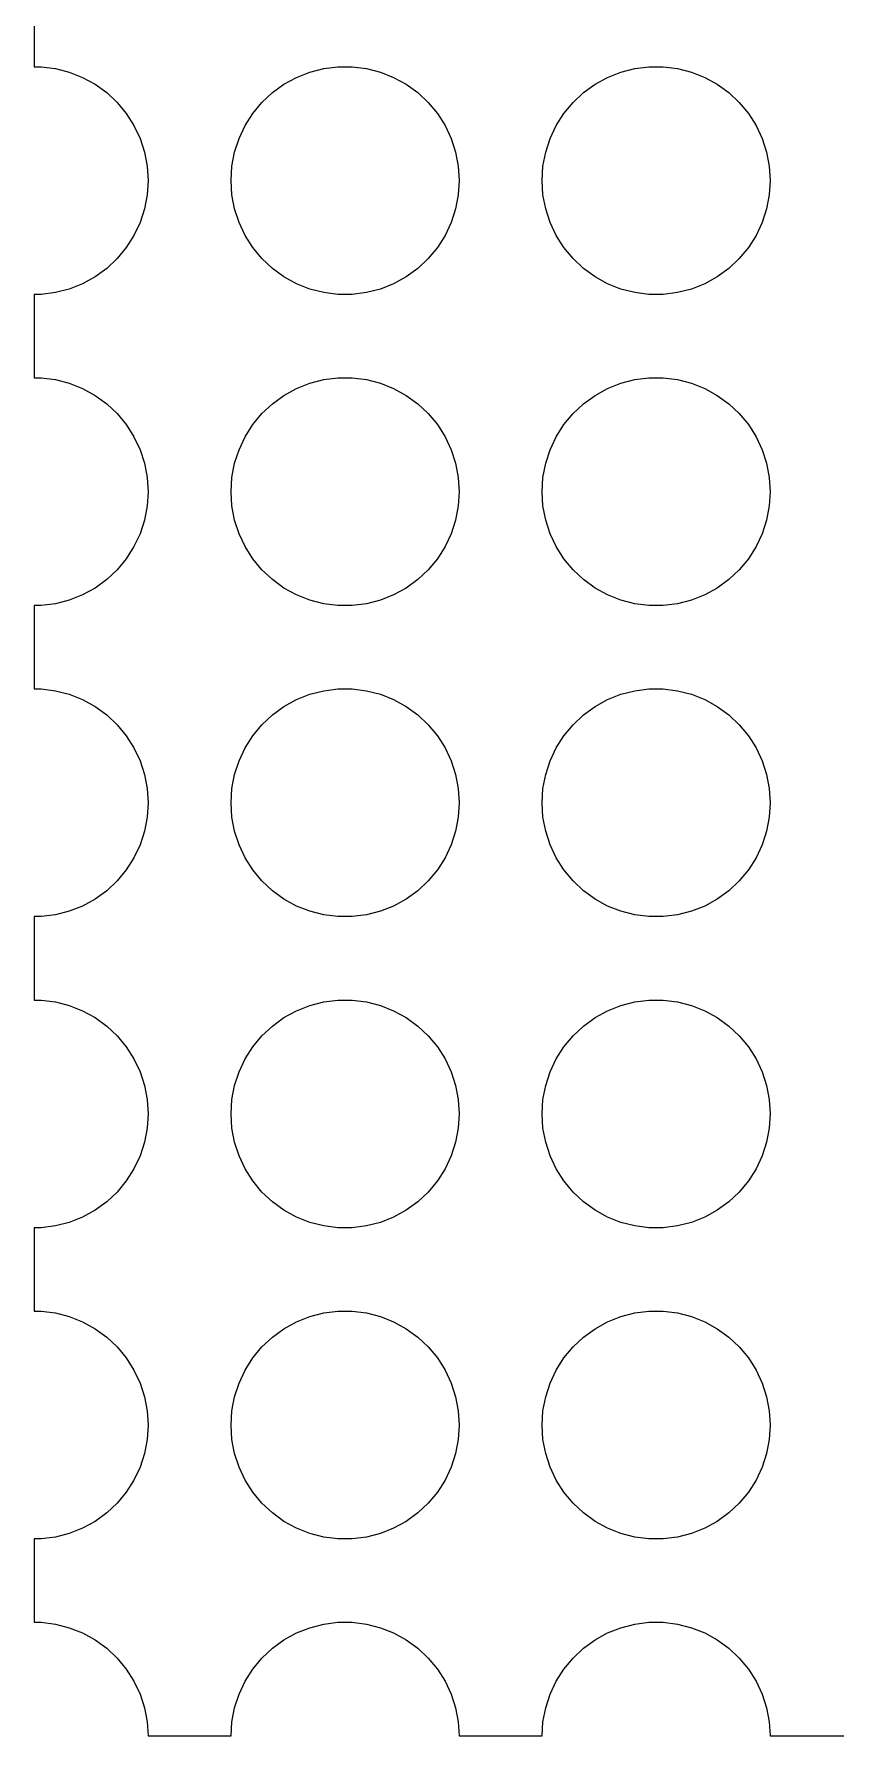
# Model space of a CAD drawing. Header units: metres. Extents: x -180 to 180, y -157 to 157.
# Drawn here: x -180 to -141.3, y -157.5 to -75.4 of the extents above; entities that cross this region are included whole.
import ezdxf

# ---------------------------------------------------------------- set-up
doc = ezdxf.new("R2010")
doc.units = ezdxf.units.M

msp = doc.modelspace()

# ---------------------------------------------------------------- linework, layer by layer
for p, q in [((-180, -72.9891), (-180, -77.0108)), ((-180, -77.0108), (-179.655, -77.0108)), ((-179.655, -77.0108), (-178.969, -77.0974)), ((-178.969, -77.0974), (-178.3, -77.2692)), ((-166.7, -77.2692), (-166.031, -77.0974)), ((-166.031, -77.0974), (-165.345, -77.0108)), ((-165.345, -77.0108), (-164.655, -77.0108)), ((-164.655, -77.0108), (-163.969, -77.0974)), ((-163.969, -77.0974), (-163.3, -77.2692)), ((-151.7, -77.2692), (-151.031, -77.0974)), ((-151.031, -77.0974), (-150.345, -77.0108)), ((-150.345, -77.0108), (-149.655, -77.0108)), ((-149.655, -77.0108), (-148.969, -77.0974)), ((-148.969, -77.0974), (-148.3, -77.2692)), ((-178.3, -77.2692), (-177.658, -77.5235)), ((-177.658, -77.5235), (-177.053, -77.8562)), ((-177.053, -77.8562), (-176.494, -78.2622)), ((-168.506, -78.2622), (-167.947, -77.8562)), ((-167.947, -77.8562), (-167.342, -77.5235)), ((-167.342, -77.5235), (-166.7, -77.2692)), ((-163.3, -77.2692), (-162.658, -77.5235)), ((-162.658, -77.5235), (-162.053, -77.8562)), ((-162.053, -77.8562), (-161.494, -78.2622)), ((-153.506, -78.2622), (-152.947, -77.8562)), ((-152.947, -77.8562), (-152.342, -77.5235)), ((-152.342, -77.5235), (-151.7, -77.2692)), ((-148.3, -77.2692), (-147.658, -77.5235)), ((-147.658, -77.5235), (-147.053, -77.8562)), ((-147.053, -77.8562), (-146.494, -78.2622)), ((-176.494, -78.2622), (-175.991, -78.735)), ((-175.991, -78.735), (-175.55, -79.2672)), ((-169.45, -79.2672), (-169.009, -78.735)), ((-169.009, -78.735), (-168.506, -78.2622)), ((-161.494, -78.2622), (-160.991, -78.735)), ((-160.991, -78.735), (-160.55, -79.2672)), ((-154.45, -79.2672), (-154.009, -78.735)), ((-154.009, -78.735), (-153.506, -78.2622)), ((-146.494, -78.2622), (-145.991, -78.735)), ((-145.991, -78.735), (-145.55, -79.2672)), ((-175.55, -79.2672), (-175.18, -79.8504)), ((-169.82, -79.8504), (-169.45, -79.2672)), ((-160.55, -79.2672), (-160.18, -79.8504)), ((-154.82, -79.8504), (-154.45, -79.2672)), ((-145.55, -79.2672), (-145.18, -79.8504)), ((-175.18, -79.8504), (-174.886, -80.4753)), ((-170.114, -80.4753), (-169.82, -79.8504)), ((-160.18, -79.8504), (-159.886, -80.4753)), ((-155.114, -80.4753), (-154.82, -79.8504)), ((-145.18, -79.8504), (-144.886, -80.4753)), ((-174.886, -80.4753), (-174.673, -81.1322)), ((-174.673, -81.1322), (-174.543, -81.8107)), ((-170.457, -81.8107), (-170.327, -81.1322)), ((-170.327, -81.1322), (-170.114, -80.4753)), ((-159.886, -80.4753), (-159.673, -81.1322)), ((-159.673, -81.1322), (-159.543, -81.8107)), ((-155.457, -81.8107), (-155.327, -81.1322)), ((-155.327, -81.1322), (-155.114, -80.4753)), ((-144.886, -80.4753), (-144.673, -81.1322)), ((-144.673, -81.1322), (-144.543, -81.8107)), ((-174.543, -81.8107), (-174.5, -82.5)), ((-170.5, -82.5), (-170.457, -81.8107)), ((-159.543, -81.8107), (-159.5, -82.5)), ((-155.5, -82.5), (-155.457, -81.8107)), ((-144.543, -81.8107), (-144.5, -82.5)), ((-174.5, -82.5), (-174.543, -83.1893)), ((-170.457, -83.1893), (-170.5, -82.5)), ((-159.5, -82.5), (-159.543, -83.1893)), ((-155.457, -83.1893), (-155.5, -82.5)), ((-144.5, -82.5), (-144.543, -83.1893)), ((-174.543, -83.1893), (-174.673, -83.8678)), ((-170.327, -83.8678), (-170.457, -83.1893)), ((-159.543, -83.1893), (-159.673, -83.8678)), ((-155.327, -83.8678), (-155.457, -83.1893)), ((-144.543, -83.1893), (-144.673, -83.8678)), ((-174.673, -83.8678), (-174.886, -84.5247)), ((-170.114, -84.5247), (-170.327, -83.8678)), ((-159.673, -83.8678), (-159.886, -84.5247)), ((-155.114, -84.5247), (-155.327, -83.8678)), ((-144.673, -83.8678), (-144.886, -84.5247)), ((-175.18, -85.1496), (-175.55, -85.7328)), ((-174.886, -84.5247), (-175.18, -85.1496)), ((-169.82, -85.1496), (-170.114, -84.5247)), ((-169.45, -85.7328), (-169.82, -85.1496)), ((-160.18, -85.1496), (-160.55, -85.7328)), ((-159.886, -84.5247), (-160.18, -85.1496)), ((-154.82, -85.1496), (-155.114, -84.5247)), ((-154.45, -85.7328), (-154.82, -85.1496)), ((-145.18, -85.1496), (-145.55, -85.7328)), ((-144.886, -84.5247), (-145.18, -85.1496)), ((-175.55, -85.7328), (-175.991, -86.265)), ((-169.009, -86.265), (-169.45, -85.7328)), ((-160.55, -85.7328), (-160.991, -86.265)), ((-154.009, -86.265), (-154.45, -85.7328)), ((-145.55, -85.7328), (-145.991, -86.265)), ((-176.494, -86.7378), (-177.053, -87.1438)), ((-175.991, -86.265), (-176.494, -86.7378)), ((-168.506, -86.7378), (-169.009, -86.265)), ((-167.947, -87.1438), (-168.506, -86.7378)), ((-161.494, -86.7378), (-162.053, -87.1438)), ((-160.991, -86.265), (-161.494, -86.7378)), ((-153.506, -86.7378), (-154.009, -86.265)), ((-152.947, -87.1438), (-153.506, -86.7378)), ((-146.494, -86.7378), (-147.053, -87.1438)), ((-145.991, -86.265), (-146.494, -86.7378)), ((-178.3, -87.7308), (-178.969, -87.9026)), ((-177.658, -87.4765), (-178.3, -87.7308)), ((-177.053, -87.1438), (-177.658, -87.4765)), ((-167.342, -87.4765), (-167.947, -87.1438)), ((-166.7, -87.7308), (-167.342, -87.4765)), ((-166.031, -87.9026), (-166.7, -87.7308)), ((-163.3, -87.7308), (-163.969, -87.9026)), ((-162.658, -87.4765), (-163.3, -87.7308)), ((-162.053, -87.1438), (-162.658, -87.4765)), ((-152.342, -87.4765), (-152.947, -87.1438)), ((-151.7, -87.7308), (-152.342, -87.4765)), ((-151.031, -87.9026), (-151.7, -87.7308)), ((-148.3, -87.7308), (-148.969, -87.9026)), ((-147.658, -87.4765), (-148.3, -87.7308)), ((-147.053, -87.1438), (-147.658, -87.4765)), ((-179.655, -87.9891), (-180, -87.9891)), ((-180, -87.9891), (-180, -92.0108)), ((-178.969, -87.9026), (-179.655, -87.9891)), ((-165.345, -87.9891), (-166.031, -87.9026)), ((-164.655, -87.9891), (-165.345, -87.9891)), ((-163.969, -87.9026), (-164.655, -87.9891)), ((-150.345, -87.9891), (-151.031, -87.9026)), ((-149.655, -87.9891), (-150.345, -87.9891)), ((-148.969, -87.9026), (-149.655, -87.9891)), ((-180, -92.0108), (-179.655, -92.0108)), ((-179.655, -92.0108), (-178.969, -92.0974)), ((-178.969, -92.0974), (-178.3, -92.2692)), ((-178.3, -92.2692), (-177.658, -92.5235)), ((-177.658, -92.5235), (-177.053, -92.8562)), ((-167.947, -92.8562), (-167.342, -92.5235)), ((-167.342, -92.5235), (-166.7, -92.2692)), ((-166.7, -92.2692), (-166.031, -92.0974)), ((-166.031, -92.0974), (-165.345, -92.0108)), ((-165.345, -92.0108), (-164.655, -92.0108)), ((-164.655, -92.0108), (-163.969, -92.0974)), ((-163.969, -92.0974), (-163.3, -92.2692)), ((-163.3, -92.2692), (-162.658, -92.5235)), ((-162.658, -92.5235), (-162.053, -92.8562)), ((-152.947, -92.8562), (-152.342, -92.5235)), ((-152.342, -92.5235), (-151.7, -92.2692)), ((-151.7, -92.2692), (-151.031, -92.0974)), ((-151.031, -92.0974), (-150.345, -92.0108)), ((-150.345, -92.0108), (-149.655, -92.0108)), ((-149.655, -92.0108), (-148.969, -92.0974)), ((-148.969, -92.0974), (-148.3, -92.2692)), ((-148.3, -92.2692), (-147.658, -92.5235)), ((-147.658, -92.5235), (-147.053, -92.8562)), ((-177.053, -92.8562), (-176.494, -93.2622)), ((-176.494, -93.2622), (-175.991, -93.735)), ((-169.009, -93.735), (-168.506, -93.2622)), ((-168.506, -93.2622), (-167.947, -92.8562)), ((-162.053, -92.8562), (-161.494, -93.2622)), ((-161.494, -93.2622), (-160.991, -93.735)), ((-154.009, -93.735), (-153.506, -93.2622)), ((-153.506, -93.2622), (-152.947, -92.8562)), ((-147.053, -92.8562), (-146.494, -93.2622)), ((-146.494, -93.2622), (-145.991, -93.735)), ((-175.991, -93.735), (-175.55, -94.2672)), ((-175.55, -94.2672), (-175.18, -94.8504)), ((-169.82, -94.8504), (-169.45, -94.2672)), ((-169.45, -94.2672), (-169.009, -93.735)), ((-160.991, -93.735), (-160.55, -94.2672)), ((-160.55, -94.2672), (-160.18, -94.8504)), ((-154.82, -94.8504), (-154.45, -94.2672)), ((-154.45, -94.2672), (-154.009, -93.735)), ((-145.991, -93.735), (-145.55, -94.2672)), ((-145.55, -94.2672), (-145.18, -94.8504)), ((-175.18, -94.8504), (-174.886, -95.4753)), ((-170.114, -95.4753), (-169.82, -94.8504)), ((-160.18, -94.8504), (-159.886, -95.4753)), ((-155.114, -95.4753), (-154.82, -94.8504)), ((-145.18, -94.8504), (-144.886, -95.4753)), ((-174.886, -95.4753), (-174.673, -96.1322)), ((-170.327, -96.1322), (-170.114, -95.4753)), ((-159.886, -95.4753), (-159.673, -96.1322)), ((-155.327, -96.1322), (-155.114, -95.4753)), ((-144.886, -95.4753), (-144.673, -96.1322)), ((-174.673, -96.1322), (-174.543, -96.8107)), ((-174.543, -96.8107), (-174.5, -97.5)), ((-170.5, -97.5), (-170.457, -96.8107)), ((-170.457, -96.8107), (-170.327, -96.1322)), ((-159.673, -96.1322), (-159.543, -96.8107)), ((-159.543, -96.8107), (-159.5, -97.5)), ((-155.5, -97.5), (-155.457, -96.8107)), ((-155.457, -96.8107), (-155.327, -96.1322)), ((-144.673, -96.1322), (-144.543, -96.8107)), ((-144.543, -96.8107), (-144.5, -97.5)), ((-174.5, -97.5), (-174.543, -98.1893)), ((-170.457, -98.1893), (-170.5, -97.5)), ((-159.5, -97.5), (-159.543, -98.1893)), ((-155.457, -98.1893), (-155.5, -97.5)), ((-144.5, -97.5), (-144.543, -98.1893)), ((-174.543, -98.1893), (-174.673, -98.8678)), ((-170.327, -98.8678), (-170.457, -98.1893)), ((-159.543, -98.1893), (-159.673, -98.8678)), ((-155.327, -98.8678), (-155.457, -98.1893)), ((-144.543, -98.1893), (-144.673, -98.8678)), ((-174.673, -98.8678), (-174.886, -99.5247)), ((-170.114, -99.5247), (-170.327, -98.8678)), ((-159.673, -98.8678), (-159.886, -99.5247)), ((-155.114, -99.5247), (-155.327, -98.8678)), ((-144.673, -98.8678), (-144.886, -99.5247)), ((-174.886, -99.5247), (-175.18, -100.15)), ((-169.82, -100.15), (-170.114, -99.5247)), ((-159.886, -99.5247), (-160.18, -100.15)), ((-154.82, -100.15), (-155.114, -99.5247)), ((-144.886, -99.5247), (-145.18, -100.15)), ((-175.55, -100.733), (-175.991, -101.265)), ((-175.18, -100.15), (-175.55, -100.733)), ((-169.45, -100.733), (-169.82, -100.15)), ((-169.009, -101.265), (-169.45, -100.733)), ((-160.55, -100.733), (-160.991, -101.265)), ((-160.18, -100.15), (-160.55, -100.733)), ((-154.45, -100.733), (-154.82, -100.15)), ((-154.009, -101.265), (-154.45, -100.733)), ((-145.55, -100.733), (-145.991, -101.265)), ((-145.18, -100.15), (-145.55, -100.733)), ((-176.494, -101.738), (-177.053, -102.144)), ((-175.991, -101.265), (-176.494, -101.738)), ((-168.506, -101.738), (-169.009, -101.265)), ((-167.947, -102.144), (-168.506, -101.738)), ((-161.494, -101.738), (-162.053, -102.144)), ((-160.991, -101.265), (-161.494, -101.738)), ((-153.506, -101.738), (-154.009, -101.265)), ((-152.947, -102.144), (-153.506, -101.738)), ((-146.494, -101.738), (-147.053, -102.144)), ((-145.991, -101.265), (-146.494, -101.738)), ((-177.658, -102.477), (-178.3, -102.731)), ((-177.053, -102.144), (-177.658, -102.477)), ((-167.342, -102.477), (-167.947, -102.144)), ((-166.7, -102.731), (-167.342, -102.477)), ((-162.658, -102.477), (-163.3, -102.731)), ((-162.053, -102.144), (-162.658, -102.477)), ((-152.342, -102.477), (-152.947, -102.144)), ((-151.7, -102.731), (-152.342, -102.477)), ((-147.658, -102.477), (-148.3, -102.731)), ((-147.053, -102.144), (-147.658, -102.477)), ((-179.655, -102.989), (-180, -102.989)), ((-180, -102.989), (-180, -107.011)), ((-178.969, -102.903), (-179.655, -102.989)), ((-178.3, -102.731), (-178.969, -102.903)), ((-166.031, -102.903), (-166.7, -102.731)), ((-165.345, -102.989), (-166.031, -102.903)), ((-164.655, -102.989), (-165.345, -102.989)), ((-163.969, -102.903), (-164.655, -102.989)), ((-163.3, -102.731), (-163.969, -102.903)), ((-151.031, -102.903), (-151.7, -102.731)), ((-150.345, -102.989), (-151.031, -102.903)), ((-149.655, -102.989), (-150.345, -102.989)), ((-148.969, -102.903), (-149.655, -102.989)), ((-148.3, -102.731), (-148.969, -102.903)), ((-180, -107.011), (-179.655, -107.011)), ((-179.655, -107.011), (-178.969, -107.097)), ((-178.969, -107.097), (-178.3, -107.269)), ((-178.3, -107.269), (-177.658, -107.523)), ((-167.342, -107.523), (-166.7, -107.269)), ((-166.7, -107.269), (-166.031, -107.097)), ((-166.031, -107.097), (-165.345, -107.011)), ((-165.345, -107.011), (-164.655, -107.011)), ((-164.655, -107.011), (-163.969, -107.097)), ((-163.969, -107.097), (-163.3, -107.269)), ((-163.3, -107.269), (-162.658, -107.523)), ((-152.342, -107.523), (-151.7, -107.269)), ((-151.7, -107.269), (-151.031, -107.097)), ((-151.031, -107.097), (-150.345, -107.011)), ((-150.345, -107.011), (-149.655, -107.011)), ((-149.655, -107.011), (-148.969, -107.097)), ((-148.969, -107.097), (-148.3, -107.269)), ((-148.3, -107.269), (-147.658, -107.523)), ((-177.658, -107.523), (-177.053, -107.856)), ((-177.053, -107.856), (-176.494, -108.262)), ((-176.494, -108.262), (-175.991, -108.735)), ((-169.009, -108.735), (-168.506, -108.262)), ((-168.506, -108.262), (-167.947, -107.856)), ((-167.947, -107.856), (-167.342, -107.523)), ((-162.658, -107.523), (-162.053, -107.856)), ((-162.053, -107.856), (-161.494, -108.262)), ((-161.494, -108.262), (-160.991, -108.735)), ((-154.009, -108.735), (-153.506, -108.262)), ((-153.506, -108.262), (-152.947, -107.856)), ((-152.947, -107.856), (-152.342, -107.523)), ((-147.658, -107.523), (-147.053, -107.856)), ((-147.053, -107.856), (-146.494, -108.262)), ((-146.494, -108.262), (-145.991, -108.735)), ((-175.991, -108.735), (-175.55, -109.267)), ((-169.45, -109.267), (-169.009, -108.735)), ((-160.991, -108.735), (-160.55, -109.267)), ((-154.45, -109.267), (-154.009, -108.735)), ((-145.991, -108.735), (-145.55, -109.267)), ((-175.55, -109.267), (-175.18, -109.85)), ((-175.18, -109.85), (-174.886, -110.475)), ((-170.114, -110.475), (-169.82, -109.85)), ((-169.82, -109.85), (-169.45, -109.267)), ((-160.55, -109.267), (-160.18, -109.85)), ((-160.18, -109.85), (-159.886, -110.475)), ((-155.114, -110.475), (-154.82, -109.85)), ((-154.82, -109.85), (-154.45, -109.267)), ((-145.55, -109.267), (-145.18, -109.85)), ((-145.18, -109.85), (-144.886, -110.475)), ((-174.886, -110.475), (-174.673, -111.132)), ((-170.327, -111.132), (-170.114, -110.475)), ((-159.886, -110.475), (-159.673, -111.132)), ((-155.327, -111.132), (-155.114, -110.475)), ((-144.886, -110.475), (-144.673, -111.132)), ((-174.673, -111.132), (-174.543, -111.811)), ((-170.457, -111.811), (-170.327, -111.132)), ((-159.673, -111.132), (-159.543, -111.811)), ((-155.457, -111.811), (-155.327, -111.132)), ((-144.673, -111.132), (-144.543, -111.811)), ((-174.543, -111.811), (-174.5, -112.5)), ((-170.5, -112.5), (-170.457, -111.811)), ((-159.543, -111.811), (-159.5, -112.5)), ((-155.5, -112.5), (-155.457, -111.811)), ((-144.543, -111.811), (-144.5, -112.5)), ((-174.543, -113.189), (-174.673, -113.868)), ((-174.5, -112.5), (-174.543, -113.189)), ((-170.457, -113.189), (-170.5, -112.5)), ((-170.327, -113.868), (-170.457, -113.189)), ((-159.543, -113.189), (-159.673, -113.868)), ((-159.5, -112.5), (-159.543, -113.189)), ((-155.457, -113.189), (-155.5, -112.5)), ((-155.327, -113.868), (-155.457, -113.189)), ((-144.543, -113.189), (-144.673, -113.868)), ((-144.5, -112.5), (-144.543, -113.189)), ((-174.673, -113.868), (-174.886, -114.525)), ((-170.114, -114.525), (-170.327, -113.868)), ((-159.673, -113.868), (-159.886, -114.525)), ((-155.114, -114.525), (-155.327, -113.868)), ((-144.673, -113.868), (-144.886, -114.525)), ((-174.886, -114.525), (-175.18, -115.15)), ((-169.82, -115.15), (-170.114, -114.525)), ((-159.886, -114.525), (-160.18, -115.15)), ((-154.82, -115.15), (-155.114, -114.525)), ((-144.886, -114.525), (-145.18, -115.15)), ((-175.18, -115.15), (-175.55, -115.733)), ((-169.45, -115.733), (-169.82, -115.15)), ((-160.18, -115.15), (-160.55, -115.733)), ((-154.45, -115.733), (-154.82, -115.15)), ((-145.18, -115.15), (-145.55, -115.733)), ((-175.991, -116.265), (-176.494, -116.738)), ((-175.55, -115.733), (-175.991, -116.265)), ((-169.009, -116.265), (-169.45, -115.733)), ((-168.506, -116.738), (-169.009, -116.265)), ((-160.991, -116.265), (-161.494, -116.738)), ((-160.55, -115.733), (-160.991, -116.265)), ((-154.009, -116.265), (-154.45, -115.733)), ((-153.506, -116.738), (-154.009, -116.265)), ((-145.991, -116.265), (-146.494, -116.738)), ((-145.55, -115.733), (-145.991, -116.265)), ((-177.053, -117.144), (-177.658, -117.477)), ((-176.494, -116.738), (-177.053, -117.144)), ((-167.947, -117.144), (-168.506, -116.738)), ((-167.342, -117.477), (-167.947, -117.144)), ((-162.053, -117.144), (-162.658, -117.477)), ((-161.494, -116.738), (-162.053, -117.144)), ((-152.947, -117.144), (-153.506, -116.738)), ((-152.342, -117.477), (-152.947, -117.144)), ((-147.053, -117.144), (-147.658, -117.477)), ((-146.494, -116.738), (-147.053, -117.144)), ((-179.655, -117.989), (-180, -117.989)), ((-180, -117.989), (-180, -122.011)), ((-178.969, -117.903), (-179.655, -117.989)), ((-178.3, -117.731), (-178.969, -117.903)), ((-177.658, -117.477), (-178.3, -117.731)), ((-166.7, -117.731), (-167.342, -117.477)), ((-166.031, -117.903), (-166.7, -117.731)), ((-165.345, -117.989), (-166.031, -117.903)), ((-164.655, -117.989), (-165.345, -117.989)), ((-163.969, -117.903), (-164.655, -117.989)), ((-163.3, -117.731), (-163.969, -117.903)), ((-162.658, -117.477), (-163.3, -117.731)), ((-151.7, -117.731), (-152.342, -117.477)), ((-151.031, -117.903), (-151.7, -117.731)), ((-150.345, -117.989), (-151.031, -117.903)), ((-149.655, -117.989), (-150.345, -117.989)), ((-148.969, -117.903), (-149.655, -117.989)), ((-148.3, -117.731), (-148.969, -117.903)), ((-147.658, -117.477), (-148.3, -117.731)), ((-180, -122.011), (-179.655, -122.011)), ((-179.655, -122.011), (-178.969, -122.097)), ((-178.969, -122.097), (-178.3, -122.269)), ((-166.7, -122.269), (-166.031, -122.097)), ((-166.031, -122.097), (-165.345, -122.011)), ((-165.345, -122.011), (-164.655, -122.011)), ((-164.655, -122.011), (-163.969, -122.097)), ((-163.969, -122.097), (-163.3, -122.269)), ((-151.7, -122.269), (-151.031, -122.097)), ((-151.031, -122.097), (-150.345, -122.011)), ((-150.345, -122.011), (-149.655, -122.011)), ((-149.655, -122.011), (-148.969, -122.097)), ((-148.969, -122.097), (-148.3, -122.269)), ((-178.3, -122.269), (-177.658, -122.523)), ((-177.658, -122.523), (-177.053, -122.856)), ((-177.053, -122.856), (-176.494, -123.262)), ((-168.506, -123.262), (-167.947, -122.856)), ((-167.947, -122.856), (-167.342, -122.523)), ((-167.342, -122.523), (-166.7, -122.269)), ((-163.3, -122.269), (-162.658, -122.523)), ((-162.658, -122.523), (-162.053, -122.856)), ((-162.053, -122.856), (-161.494, -123.262)), ((-153.506, -123.262), (-152.947, -122.856)), ((-152.947, -122.856), (-152.342, -122.523)), ((-152.342, -122.523), (-151.7, -122.269)), ((-148.3, -122.269), (-147.658, -122.523)), ((-147.658, -122.523), (-147.053, -122.856)), ((-147.053, -122.856), (-146.494, -123.262)), ((-176.494, -123.262), (-175.991, -123.735)), ((-175.991, -123.735), (-175.55, -124.267)), ((-169.45, -124.267), (-169.009, -123.735)), ((-169.009, -123.735), (-168.506, -123.262)), ((-161.494, -123.262), (-160.991, -123.735)), ((-160.991, -123.735), (-160.55, -124.267)), ((-154.45, -124.267), (-154.009, -123.735)), ((-154.009, -123.735), (-153.506, -123.262)), ((-146.494, -123.262), (-145.991, -123.735)), ((-145.991, -123.735), (-145.55, -124.267)), ((-175.55, -124.267), (-175.18, -124.85)), ((-169.82, -124.85), (-169.45, -124.267)), ((-160.55, -124.267), (-160.18, -124.85)), ((-154.82, -124.85), (-154.45, -124.267)), ((-145.55, -124.267), (-145.18, -124.85)), ((-175.18, -124.85), (-174.886, -125.475)), ((-174.886, -125.475), (-174.673, -126.132)), ((-170.327, -126.132), (-170.114, -125.475)), ((-170.114, -125.475), (-169.82, -124.85)), ((-160.18, -124.85), (-159.886, -125.475)), ((-159.886, -125.475), (-159.673, -126.132)), ((-155.327, -126.132), (-155.114, -125.475)), ((-155.114, -125.475), (-154.82, -124.85)), ((-145.18, -124.85), (-144.886, -125.475)), ((-144.886, -125.475), (-144.673, -126.132)), ((-174.673, -126.132), (-174.543, -126.811)), ((-170.457, -126.811), (-170.327, -126.132)), ((-159.673, -126.132), (-159.543, -126.811)), ((-155.457, -126.811), (-155.327, -126.132)), ((-144.673, -126.132), (-144.543, -126.811)), ((-174.543, -126.811), (-174.5, -127.5)), ((-170.5, -127.5), (-170.457, -126.811)), ((-159.543, -126.811), (-159.5, -127.5)), ((-155.5, -127.5), (-155.457, -126.811)), ((-144.543, -126.811), (-144.5, -127.5)), ((-174.5, -127.5), (-174.543, -128.189)), ((-170.457, -128.189), (-170.5, -127.5)), ((-159.5, -127.5), (-159.543, -128.189)), ((-155.457, -128.189), (-155.5, -127.5)), ((-144.5, -127.5), (-144.543, -128.189)), ((-174.543, -128.189), (-174.673, -128.868)), ((-170.327, -128.868), (-170.457, -128.189)), ((-159.543, -128.189), (-159.673, -128.868)), ((-155.327, -128.868), (-155.457, -128.189)), ((-144.543, -128.189), (-144.673, -128.868)), ((-174.886, -129.525), (-175.18, -130.15)), ((-174.673, -128.868), (-174.886, -129.525)), ((-170.114, -129.525), (-170.327, -128.868)), ((-169.82, -130.15), (-170.114, -129.525)), ((-159.886, -129.525), (-160.18, -130.15)), ((-159.673, -128.868), (-159.886, -129.525)), ((-155.114, -129.525), (-155.327, -128.868)), ((-154.82, -130.15), (-155.114, -129.525)), ((-144.886, -129.525), (-145.18, -130.15)), ((-144.673, -128.868), (-144.886, -129.525)), ((-175.18, -130.15), (-175.55, -130.733)), ((-169.45, -130.733), (-169.82, -130.15)), ((-160.18, -130.15), (-160.55, -130.733)), ((-154.45, -130.733), (-154.82, -130.15)), ((-145.18, -130.15), (-145.55, -130.733)), ((-175.991, -131.265), (-176.494, -131.738)), ((-175.55, -130.733), (-175.991, -131.265)), ((-169.009, -131.265), (-169.45, -130.733)), ((-168.506, -131.738), (-169.009, -131.265)), ((-160.991, -131.265), (-161.494, -131.738)), ((-160.55, -130.733), (-160.991, -131.265)), ((-154.009, -131.265), (-154.45, -130.733)), ((-153.506, -131.738), (-154.009, -131.265)), ((-145.991, -131.265), (-146.494, -131.738)), ((-145.55, -130.733), (-145.991, -131.265)), ((-176.494, -131.738), (-177.053, -132.144)), ((-167.947, -132.144), (-168.506, -131.738)), ((-161.494, -131.738), (-162.053, -132.144)), ((-152.947, -132.144), (-153.506, -131.738)), ((-146.494, -131.738), (-147.053, -132.144)), ((-178.969, -132.903), (-179.655, -132.989)), ((-178.3, -132.731), (-178.969, -132.903)), ((-177.658, -132.477), (-178.3, -132.731)), ((-177.053, -132.144), (-177.658, -132.477)), ((-167.342, -132.477), (-167.947, -132.144)), ((-166.7, -132.731), (-167.342, -132.477)), ((-166.031, -132.903), (-166.7, -132.731)), ((-165.345, -132.989), (-166.031, -132.903)), ((-163.969, -132.903), (-164.655, -132.989)), ((-163.3, -132.731), (-163.969, -132.903)), ((-162.658, -132.477), (-163.3, -132.731)), ((-162.053, -132.144), (-162.658, -132.477)), ((-152.342, -132.477), (-152.947, -132.144)), ((-151.7, -132.731), (-152.342, -132.477)), ((-151.031, -132.903), (-151.7, -132.731)), ((-150.345, -132.989), (-151.031, -132.903)), ((-148.969, -132.903), (-149.655, -132.989)), ((-148.3, -132.731), (-148.969, -132.903)), ((-147.658, -132.477), (-148.3, -132.731)), ((-147.053, -132.144), (-147.658, -132.477)), ((-179.655, -132.989), (-180, -132.989)), ((-180, -132.989), (-180, -137.011)), ((-164.655, -132.989), (-165.345, -132.989)), ((-149.655, -132.989), (-150.345, -132.989)), ((-180, -137.011), (-179.655, -137.011)), ((-179.655, -137.011), (-178.969, -137.097)), ((-166.031, -137.097), (-165.345, -137.011)), ((-165.345, -137.011), (-164.655, -137.011)), ((-164.655, -137.011), (-163.969, -137.097)), ((-151.031, -137.097), (-150.345, -137.011)), ((-150.345, -137.011), (-149.655, -137.011)), ((-149.655, -137.011), (-148.969, -137.097)), ((-178.969, -137.097), (-178.3, -137.269)), ((-178.3, -137.269), (-177.658, -137.523)), ((-177.658, -137.523), (-177.053, -137.856)), ((-167.947, -137.856), (-167.342, -137.523)), ((-167.342, -137.523), (-166.7, -137.269)), ((-166.7, -137.269), (-166.031, -137.097)), ((-163.969, -137.097), (-163.3, -137.269)), ((-163.3, -137.269), (-162.658, -137.523)), ((-162.658, -137.523), (-162.053, -137.856)), ((-152.947, -137.856), (-152.342, -137.523)), ((-152.342, -137.523), (-151.7, -137.269)), ((-151.7, -137.269), (-151.031, -137.097)), ((-148.969, -137.097), (-148.3, -137.269)), ((-148.3, -137.269), (-147.658, -137.523)), ((-147.658, -137.523), (-147.053, -137.856)), ((-177.053, -137.856), (-176.494, -138.262)), ((-176.494, -138.262), (-175.991, -138.735)), ((-169.009, -138.735), (-168.506, -138.262)), ((-168.506, -138.262), (-167.947, -137.856)), ((-162.053, -137.856), (-161.494, -138.262)), ((-161.494, -138.262), (-160.991, -138.735)), ((-154.009, -138.735), (-153.506, -138.262)), ((-153.506, -138.262), (-152.947, -137.856)), ((-147.053, -137.856), (-146.494, -138.262)), ((-146.494, -138.262), (-145.991, -138.735)), ((-175.991, -138.735), (-175.55, -139.267)), ((-175.55, -139.267), (-175.18, -139.85)), ((-169.82, -139.85), (-169.45, -139.267)), ((-169.45, -139.267), (-169.009, -138.735)), ((-160.991, -138.735), (-160.55, -139.267)), ((-160.55, -139.267), (-160.18, -139.85)), ((-154.82, -139.85), (-154.45, -139.267)), ((-154.45, -139.267), (-154.009, -138.735)), ((-145.991, -138.735), (-145.55, -139.267)), ((-145.55, -139.267), (-145.18, -139.85)), ((-175.18, -139.85), (-174.886, -140.475)), ((-170.114, -140.475), (-169.82, -139.85)), ((-160.18, -139.85), (-159.886, -140.475)), ((-155.114, -140.475), (-154.82, -139.85)), ((-145.18, -139.85), (-144.886, -140.475)), ((-174.886, -140.475), (-174.673, -141.132)), ((-174.673, -141.132), (-174.543, -141.811)), ((-170.457, -141.811), (-170.327, -141.132)), ((-170.327, -141.132), (-170.114, -140.475)), ((-159.886, -140.475), (-159.673, -141.132)), ((-159.673, -141.132), (-159.543, -141.811)), ((-155.457, -141.811), (-155.327, -141.132)), ((-155.327, -141.132), (-155.114, -140.475)), ((-144.886, -140.475), (-144.673, -141.132)), ((-144.673, -141.132), (-144.543, -141.811)), ((-174.543, -141.811), (-174.5, -142.5)), ((-170.5, -142.5), (-170.457, -141.811)), ((-159.543, -141.811), (-159.5, -142.5)), ((-155.5, -142.5), (-155.457, -141.811)), ((-144.543, -141.811), (-144.5, -142.5)), ((-174.5, -142.5), (-174.543, -143.189)), ((-170.457, -143.189), (-170.5, -142.5)), ((-159.5, -142.5), (-159.543, -143.189)), ((-155.457, -143.189), (-155.5, -142.5)), ((-144.5, -142.5), (-144.543, -143.189)), ((-174.543, -143.189), (-174.673, -143.868)), ((-170.327, -143.868), (-170.457, -143.189)), ((-159.543, -143.189), (-159.673, -143.868)), ((-155.327, -143.868), (-155.457, -143.189)), ((-144.543, -143.189), (-144.673, -143.868)), ((-174.673, -143.868), (-174.886, -144.525)), ((-170.114, -144.525), (-170.327, -143.868)), ((-159.673, -143.868), (-159.886, -144.525)), ((-155.114, -144.525), (-155.327, -143.868)), ((-144.673, -143.868), (-144.886, -144.525)), ((-175.18, -145.15), (-175.55, -145.733)), ((-174.886, -144.525), (-175.18, -145.15)), ((-169.82, -145.15), (-170.114, -144.525)), ((-169.45, -145.733), (-169.82, -145.15)), ((-160.18, -145.15), (-160.55, -145.733)), ((-159.886, -144.525), (-160.18, -145.15)), ((-154.82, -145.15), (-155.114, -144.525)), ((-154.45, -145.733), (-154.82, -145.15)), ((-145.18, -145.15), (-145.55, -145.733)), ((-144.886, -144.525), (-145.18, -145.15)), ((-175.55, -145.733), (-175.991, -146.265)), ((-169.009, -146.265), (-169.45, -145.733)), ((-160.55, -145.733), (-160.991, -146.265)), ((-154.009, -146.265), (-154.45, -145.733)), ((-145.55, -145.733), (-145.991, -146.265)), ((-176.494, -146.738), (-177.053, -147.144)), ((-175.991, -146.265), (-176.494, -146.738)), ((-168.506, -146.738), (-169.009, -146.265)), ((-167.947, -147.144), (-168.506, -146.738)), ((-161.494, -146.738), (-162.053, -147.144)), ((-160.991, -146.265), (-161.494, -146.738)), ((-153.506, -146.738), (-154.009, -146.265)), ((-152.947, -147.144), (-153.506, -146.738)), ((-146.494, -146.738), (-147.053, -147.144)), ((-145.991, -146.265), (-146.494, -146.738)), ((-177.658, -147.477), (-178.3, -147.731)), ((-177.053, -147.144), (-177.658, -147.477)), ((-167.342, -147.477), (-167.947, -147.144)), ((-166.7, -147.731), (-167.342, -147.477)), ((-162.658, -147.477), (-163.3, -147.731)), ((-162.053, -147.144), (-162.658, -147.477)), ((-152.342, -147.477), (-152.947, -147.144)), ((-151.7, -147.731), (-152.342, -147.477)), ((-147.658, -147.477), (-148.3, -147.731)), ((-147.053, -147.144), (-147.658, -147.477)), ((-179.655, -147.989), (-180, -147.989)), ((-180, -147.989), (-180, -152.011)), ((-178.969, -147.903), (-179.655, -147.989)), ((-178.3, -147.731), (-178.969, -147.903)), ((-166.031, -147.903), (-166.7, -147.731)), ((-165.345, -147.989), (-166.031, -147.903)), ((-164.655, -147.989), (-165.345, -147.989)), ((-163.969, -147.903), (-164.655, -147.989)), ((-163.3, -147.731), (-163.969, -147.903)), ((-151.031, -147.903), (-151.7, -147.731)), ((-150.345, -147.989), (-151.031, -147.903)), ((-149.655, -147.989), (-150.345, -147.989)), ((-148.969, -147.903), (-149.655, -147.989)), ((-148.3, -147.731), (-148.969, -147.903)), ((-180, -152.011), (-179.655, -152.011)), ((-179.655, -152.011), (-178.969, -152.097)), ((-178.969, -152.097), (-178.3, -152.269)), ((-178.3, -152.269), (-177.658, -152.523)), ((-177.658, -152.523), (-177.053, -152.856)), ((-167.947, -152.856), (-167.342, -152.523)), ((-167.342, -152.523), (-166.7, -152.269)), ((-166.7, -152.269), (-166.031, -152.097)), ((-166.031, -152.097), (-165.345, -152.011)), ((-165.345, -152.011), (-164.655, -152.011)), ((-164.655, -152.011), (-163.969, -152.097)), ((-163.969, -152.097), (-163.3, -152.269)), ((-163.3, -152.269), (-162.658, -152.523)), ((-162.658, -152.523), (-162.053, -152.856)), ((-152.947, -152.856), (-152.342, -152.523)), ((-152.342, -152.523), (-151.7, -152.269)), ((-151.7, -152.269), (-151.031, -152.097)), ((-151.031, -152.097), (-150.345, -152.011)), ((-150.345, -152.011), (-149.655, -152.011)), ((-149.655, -152.011), (-148.969, -152.097)), ((-148.969, -152.097), (-148.3, -152.269)), ((-148.3, -152.269), (-147.658, -152.523)), ((-147.658, -152.523), (-147.053, -152.856)), ((-177.053, -152.856), (-176.494, -153.262)), ((-176.494, -153.262), (-175.991, -153.735)), ((-169.009, -153.735), (-168.506, -153.262)), ((-168.506, -153.262), (-167.947, -152.856)), ((-162.053, -152.856), (-161.494, -153.262)), ((-161.494, -153.262), (-160.991, -153.735)), ((-154.009, -153.735), (-153.506, -153.262)), ((-153.506, -153.262), (-152.947, -152.856)), ((-147.053, -152.856), (-146.494, -153.262)), ((-146.494, -153.262), (-145.991, -153.735)), ((-175.991, -153.735), (-175.55, -154.267)), ((-169.45, -154.267), (-169.009, -153.735)), ((-160.991, -153.735), (-160.55, -154.267)), ((-154.45, -154.267), (-154.009, -153.735)), ((-145.991, -153.735), (-145.55, -154.267)), ((-175.55, -154.267), (-175.18, -154.85)), ((-175.18, -154.85), (-174.886, -155.475)), ((-170.114, -155.475), (-169.82, -154.85)), ((-169.82, -154.85), (-169.45, -154.267)), ((-160.55, -154.267), (-160.18, -154.85)), ((-160.18, -154.85), (-159.886, -155.475)), ((-155.114, -155.475), (-154.82, -154.85)), ((-154.82, -154.85), (-154.45, -154.267)), ((-145.55, -154.267), (-145.18, -154.85)), ((-145.18, -154.85), (-144.886, -155.475)), ((-174.886, -155.475), (-174.673, -156.132)), ((-170.327, -156.132), (-170.114, -155.475)), ((-159.886, -155.475), (-159.673, -156.132)), ((-155.327, -156.132), (-155.114, -155.475)), ((-144.886, -155.475), (-144.673, -156.132)), ((-174.673, -156.132), (-174.543, -156.811)), ((-170.457, -156.811), (-170.327, -156.132)), ((-159.673, -156.132), (-159.543, -156.811)), ((-155.457, -156.811), (-155.327, -156.132)), ((-144.673, -156.132), (-144.543, -156.811)), ((-174.543, -156.811), (-174.501, -157.49)), ((-174.501, -157.49), (-170.499, -157.49)), ((-170.499, -157.49), (-170.457, -156.811)), ((-159.543, -156.811), (-159.501, -157.49)), ((-159.501, -157.49), (-155.499, -157.49)), ((-155.499, -157.49), (-155.457, -156.811)), ((-144.543, -156.811), (-144.501, -157.49)), ((-144.501, -157.49), (-140.499, -157.49))]:
    msp.add_line(p, q)

doc.saveas('drawing.dxf')
